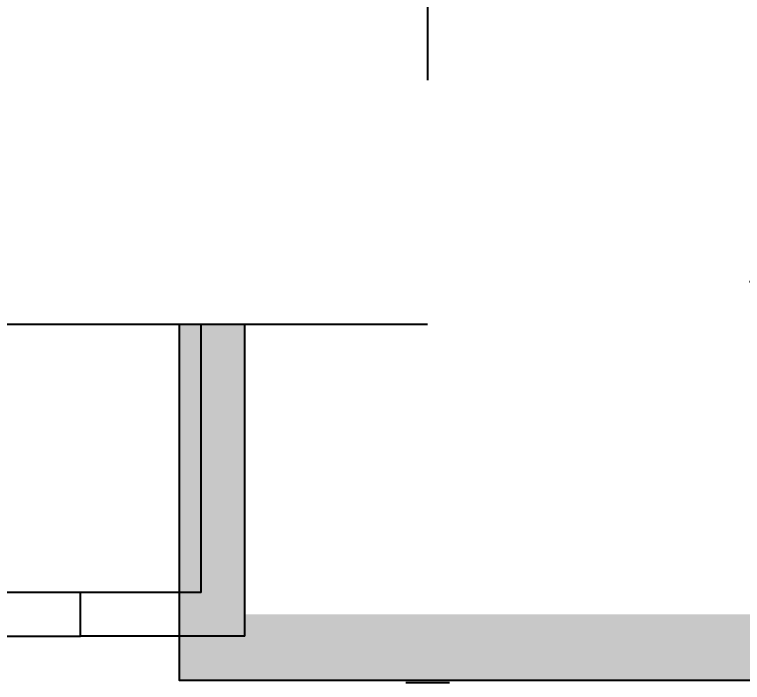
# Model space of a CAD drawing. Header units: millimetres. Extents: x 10779125 to 11142123, y -372083 to -144871.
# Drawn here: x 11107077 to 11110400, y -297049 to -294001 of the extents above; entities that cross this region are included whole.
import ezdxf
from ezdxf import colors
from ezdxf.entities.mleader import LeaderData, LeaderLine
from ezdxf.math import Vec2, Vec3

# ---------------------------------------------------------------- set-up
doc = ezdxf.new("R2010")
doc.units = ezdxf.units.MM
doc.header["$LTSCALE"] = 1000
doc.header["$MEASUREMENT"] = 0
doc.layers.get('0').update_dxf_attribs({"color": 255, "linetype": 'CONTINUOUS'})
doc.layers.add('8', color=8, linetype='CONTINUOUS')
doc.styles.add('_HZTXT', font='tssdeng.shx', dxfattribs={"width": 0.8, "bigfont": 'tssdchn.shx'})

# ---------------------------------------------------------------- blocks, each defined once
blk = doc.blocks.new('bf211016')
at = {"layer": '8', "color": 8}
for p, q in [((300, 9736, 0), (300, 11498.5, 0)), ((-734.3, 7398.2, 0), (-734.3, 8621.6, 0)), ((-534.3, 7198.2, 0), (-534.3, 8621.6, 0)), ((-1284.3, 7398.2, 0), (-16000, 7398.2, 0)), ((-734.3, 7398.2, 0), (-1284.3, 7398.2, 0)), ((-1284.3, 7198.2, 0), (-1284.3, 7398.2, 0)), ((-15800, 7198.2, 0), (-1284.3, 7198.2, 0)), ((-534.3, 7198.2, 0), (-1284.3, 7198.2, 0)), ((200, 6987.7, 0), (400, 6987.7, 0))]:
    blk.add_line(p, q, dxfattribs=at)
at = {"layer": '8', "color": 8, "const_width": 300, "elevation": 0}
blk.add_lwpolyline([(-684.3, 8621.6), (-684.3, 7148.2), (14535.7, 7148.2), (14535.7, 9250), (15085.7, 9250)], dxfattribs=at)
at = {"layer": '8', "color": 8, "elevation": 0}
for points in [[(-834.3, 8621.6), (-834.3, 6998.2), (14685.7, 6998.2), (14685.7, 9100), (15085.7, 9100)], [(299, 8621.6), (-8998, 8621.6)]]:
    blk.add_lwpolyline(points, dxfattribs=at)

msp = doc.modelspace()

# ---------------------------------------------------------------- block references
at = {"lineweight": -2}
msp.add_blockref('bf211016', (11108663.1, -304036.8, 0), dxfattribs=at)

# ---------------------------------------------------------------- leaders
at = {"lineweight": -3, "ltscale": 0.1}
ml = msp.add_multileader_mtext('Standard', dxfattribs=at)
ml.set_content('出水汇总管', color=4, style='_HZTXT')
ml.set_leader_properties()
ml.build(insert=Vec2(0, 0))
ml.multileader.update_dxf_attribs({"text_left_attachment_type": 6, "text_right_attachment_type": 6, "dogleg_length": 100, "arrow_head_size": 110})
ctx = ml.context
ctx.base_point, ctx.char_height, ctx.arrow_head_size, ctx.landing_gap_size, ctx.plane_origin = Vec3(11110877.3, -295221.8, 74.2), 250, 110, 0.09, Vec3(11110454.6, -297439.7, 74.2)
ctx.left_attachment, ctx.right_attachment, ctx.text_align_type = 6, 6, 2
notes = []
notes.append((ctx, [(0, (1, 1, 0), (11111909.8, -295221.8, 74.2), (-1, 0), 100, [(0, [(11112167.9, -294829, 74.2)], 0, [])])]))
ctx.mtext.insert, ctx.mtext.alignment, ctx.mtext.flow_direction = Vec3(11111809.7, -294921.8, 74.2), 3, 5
for ctx, leaders in notes:
    for number, flags, end, landing, length, lines in leaders:
        leader = LeaderData()
        leader.index, (leader.has_last_leader_line, leader.has_dogleg_vector, leader.attachment_direction) = number, flags
        leader.last_leader_point, leader.dogleg_vector, leader.dogleg_length = Vec3(end), Vec3(landing), length
        for number, points, colour, breaks in lines:
            line = LeaderLine()
            line.index, line.vertices, line.color, line.breaks = number, Vec3.list(points), colors.encode_raw_color(colour), breaks
            leader.lines.append(line)
        ctx.leaders.append(leader)

doc.saveas('drawing.dxf')
